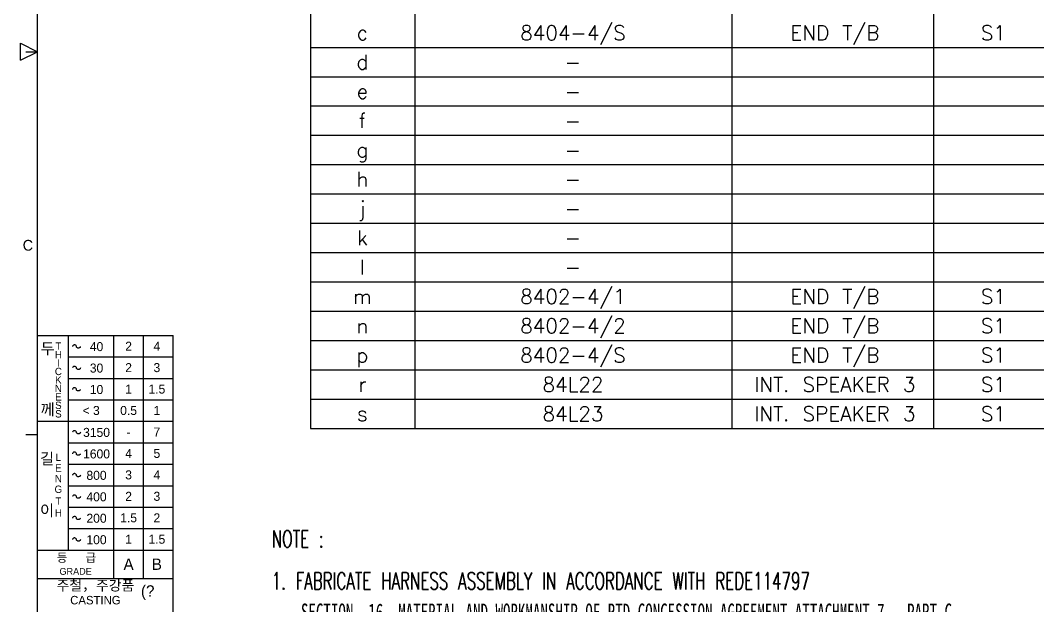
# Model space of a CAD drawing. Header units: millimetres. Extents: x 1063 to 1621, y 404 to 836.
# Drawn here: x 1072.2 to 1252.1, y 522.3 to 625.8 of the extents above; entities that cross this region are included whole.
import ezdxf
from ezdxf.enums import TextEntityAlignment as Align

# ---------------------------------------------------------------- set-up
doc = ezdxf.new("R2010")
doc.units = ezdxf.units.MM
doc.linetypes.add('DASHED', pattern=[0.75, 0.5, -0.25])
doc.layers.add('현배선도', color=7, linetype='Continuous')
doc.styles.add('ROMANS', font='txt', dxfattribs={"height": 0.2})
doc.styles.get("Standard").update_dxf_attribs({"font": 'txt.shx', "bigfont": 'whgtxt.shx'})

msp = doc.modelspace()

# ---------------------------------------------------------------- linework, layer by layer
at = {"color": 5, "linetype": 'Continuous'}
for p, q in [((1075.26, 417.09), (1075.26, 823.49)), ((1075.26, 570.09), (1099.26, 570.09)), ((1099.26, 417.09), (1099.26, 570.09))]:
    msp.add_line(p, q, dxfattribs=at)
for p, q in [((1123.54, 641.78), (1123.54, 553.66)), ((1142.01, 641.78), (1142.01, 553.66)), ((1198.06, 641.78), (1198.06, 553.66)), ((1233.7, 641.78), (1233.7, 553.66)), ((1123.54, 621.05), (1280.36, 621.05)), ((1123.54, 615.86), (1280.36, 615.86)), ((1123.54, 610.68), (1280.36, 610.68)), ((1123.54, 605.5), (1280.36, 605.5)), ((1123.54, 600.31), (1280.36, 600.31)), ((1123.54, 595.13), (1280.36, 595.13)), ((1123.54, 589.94), (1280.36, 589.94)), ((1123.54, 584.76), (1280.36, 584.76)), ((1123.54, 579.58), (1280.36, 579.58)), ((1123.54, 574.39), (1280.36, 574.39)), ((1123.54, 569.21), (1280.36, 569.21)), ((1123.54, 564.02), (1280.36, 564.02)), ((1123.54, 558.84), (1280.36, 558.84)), ((1123.54, 553.66), (1280.36, 553.66))]:
    msp.add_line(p, q)
at = {"color": 2, "linetype": 'Continuous'}
for p, q in [((1072.24, 621.81), (1075.26, 620.29)), ((1072.24, 618.77), (1072.24, 621.81)), ((1072.24, 618.77), (1075.26, 620.29))]:
    msp.add_line(p, q, dxfattribs=at)
at = {"color": 6, "linetype": 'Continuous'}
for p, q in [((1073.21, 620.29), (1075.26, 620.29)), ((1080.76, 532.14), (1080.76, 570.09)), ((1088.76, 527.11), (1088.76, 570.09)), ((1094.01, 527.11), (1094.01, 570.09)), ((1080.76, 566.29), (1099.26, 566.29)), ((1080.76, 562.5), (1099.26, 562.5)), ((1080.76, 558.7), (1099.26, 558.7)), ((1075.26, 554.91), (1099.26, 554.91)), ((1073.21, 552.56), (1075.26, 552.56)), ((1080.76, 551.11), (1099.26, 551.11)), ((1080.76, 547.32), (1099.26, 547.32)), ((1080.76, 543.52), (1099.26, 543.52)), ((1080.76, 539.73), (1099.26, 539.73)), ((1080.76, 535.93), (1099.26, 535.93)), ((1075.26, 532.14), (1099.26, 532.14)), ((1075.26, 527.11), (1099.26, 527.11))]:
    msp.add_line(p, q, dxfattribs=at)
at = {"color": 4, "linetype": 'Continuous'}
for points in [[(1082.86, 568.15), (1082.84, 568.06), (1082.8, 567.99), (1082.72, 567.93), (1082.63, 567.89), (1082.53, 567.87), (1082.43, 567.87), (1082.33, 567.9), (1082.25, 567.96), (1082.19, 568.03), (1082.16, 568.11), (1082.15, 568.19), (1082.12, 568.28), (1082.05, 568.35), (1081.96, 568.4), (1081.86, 568.42), (1081.75, 568.42), (1081.64, 568.39), (1081.56, 568.34), (1081.49, 568.27), (1081.46, 568.19), (1081.46, 568.18), (1081.46, 568.18), (1081.46, 568.17), (1081.46, 568.17), (1081.46, 568.17), (1081.46, 568.16), (1081.46, 568.16), (1081.46, 568.15), (1081.46, 568.15), (1081.46, 568.15)], [(1082.86, 564.35), (1082.84, 564.27), (1082.8, 564.19), (1082.72, 564.13), (1082.63, 564.09), (1082.53, 564.07), (1082.43, 564.08), (1082.33, 564.11), (1082.25, 564.16), (1082.19, 564.23), (1082.16, 564.31), (1082.15, 564.4), (1082.12, 564.48), (1082.05, 564.55), (1081.96, 564.6), (1081.86, 564.63), (1081.75, 564.63), (1081.64, 564.6), (1081.56, 564.55), (1081.49, 564.47), (1081.46, 564.39), (1081.46, 564.39), (1081.46, 564.38), (1081.46, 564.38), (1081.46, 564.37), (1081.46, 564.37), (1081.46, 564.37), (1081.46, 564.36), (1081.46, 564.36), (1081.46, 564.35), (1081.46, 564.35)], [(1082.86, 560.56), (1082.84, 560.47), (1082.8, 560.4), (1082.72, 560.34), (1082.63, 560.3), (1082.53, 560.28), (1082.43, 560.28), (1082.33, 560.31), (1082.25, 560.37), (1082.19, 560.44), (1082.16, 560.52), (1082.15, 560.6), (1082.12, 560.69), (1082.05, 560.76), (1081.96, 560.81), (1081.86, 560.83), (1081.75, 560.83), (1081.64, 560.8), (1081.56, 560.75), (1081.49, 560.68), (1081.46, 560.6), (1081.46, 560.59), (1081.46, 560.59), (1081.46, 560.58), (1081.46, 560.58), (1081.46, 560.58), (1081.46, 560.57), (1081.46, 560.57), (1081.46, 560.56), (1081.46, 560.56), (1081.46, 560.56)], [(1082.86, 552.97), (1082.84, 552.88), (1082.8, 552.81), (1082.72, 552.75), (1082.63, 552.71), (1082.53, 552.69), (1082.43, 552.69), (1082.33, 552.72), (1082.25, 552.78), (1082.19, 552.85), (1082.16, 552.93), (1082.15, 553.01), (1082.12, 553.1), (1082.05, 553.17), (1081.96, 553.22), (1081.86, 553.24), (1081.75, 553.24), (1081.64, 553.21), (1081.56, 553.16), (1081.49, 553.09), (1081.46, 553.01), (1081.46, 553), (1081.46, 553), (1081.46, 552.99), (1081.46, 552.99), (1081.46, 552.99), (1081.46, 552.98), (1081.46, 552.98), (1081.46, 552.97), (1081.46, 552.97), (1081.46, 552.97)], [(1082.86, 549.17), (1082.84, 549.09), (1082.8, 549.01), (1082.72, 548.95), (1082.63, 548.91), (1082.53, 548.89), (1082.43, 548.9), (1082.33, 548.93), (1082.25, 548.98), (1082.19, 549.05), (1082.16, 549.13), (1082.15, 549.22), (1082.12, 549.3), (1082.05, 549.37), (1081.96, 549.42), (1081.86, 549.45), (1081.75, 549.45), (1081.64, 549.42), (1081.56, 549.37), (1081.49, 549.29), (1081.46, 549.21), (1081.46, 549.21), (1081.46, 549.2), (1081.46, 549.2), (1081.46, 549.19), (1081.46, 549.19), (1081.46, 549.19), (1081.46, 549.18), (1081.46, 549.18), (1081.46, 549.17), (1081.46, 549.17)], [(1082.86, 545.38), (1082.84, 545.29), (1082.8, 545.22), (1082.72, 545.16), (1082.63, 545.12), (1082.53, 545.1), (1082.43, 545.1), (1082.33, 545.13), (1082.25, 545.19), (1082.19, 545.26), (1082.16, 545.34), (1082.15, 545.42), (1082.12, 545.51), (1082.05, 545.58), (1081.96, 545.63), (1081.86, 545.65), (1081.75, 545.65), (1081.64, 545.62), (1081.56, 545.57), (1081.49, 545.5), (1081.46, 545.42), (1081.46, 545.41), (1081.46, 545.41), (1081.46, 545.4), (1081.46, 545.4), (1081.46, 545.4), (1081.46, 545.39), (1081.46, 545.39), (1081.46, 545.38), (1081.46, 545.38), (1081.46, 545.38)], [(1082.86, 541.58), (1082.84, 541.5), (1082.8, 541.42), (1082.72, 541.36), (1082.63, 541.32), (1082.53, 541.3), (1082.43, 541.31), (1082.33, 541.34), (1082.25, 541.39), (1082.19, 541.46), (1082.16, 541.54), (1082.15, 541.63), (1082.12, 541.71), (1082.05, 541.78), (1081.96, 541.83), (1081.86, 541.86), (1081.75, 541.86), (1081.64, 541.83), (1081.56, 541.78), (1081.49, 541.7), (1081.46, 541.62), (1081.46, 541.62), (1081.46, 541.61), (1081.46, 541.61), (1081.46, 541.6), (1081.46, 541.6), (1081.46, 541.6), (1081.46, 541.59), (1081.46, 541.59), (1081.46, 541.58), (1081.46, 541.58)], [(1082.86, 537.79), (1082.84, 537.7), (1082.8, 537.63), (1082.72, 537.57), (1082.63, 537.53), (1082.53, 537.51), (1082.43, 537.51), (1082.33, 537.54), (1082.25, 537.6), (1082.19, 537.67), (1082.16, 537.75), (1082.15, 537.83), (1082.12, 537.92), (1082.05, 537.99), (1081.96, 538.04), (1081.86, 538.06), (1081.75, 538.06), (1081.64, 538.03), (1081.56, 537.98), (1081.49, 537.91), (1081.46, 537.83), (1081.46, 537.82), (1081.46, 537.82), (1081.46, 537.81), (1081.46, 537.81), (1081.46, 537.81), (1081.46, 537.8), (1081.46, 537.8), (1081.46, 537.79), (1081.46, 537.79), (1081.46, 537.79)], [(1082.86, 533.99), (1082.84, 533.91), (1082.8, 533.83), (1082.72, 533.77), (1082.63, 533.73), (1082.53, 533.71), (1082.43, 533.72), (1082.33, 533.75), (1082.25, 533.8), (1082.19, 533.87), (1082.16, 533.95), (1082.15, 534.04), (1082.12, 534.12), (1082.05, 534.19), (1081.96, 534.24), (1081.86, 534.27), (1081.75, 534.27), (1081.64, 534.24), (1081.56, 534.19), (1081.49, 534.11), (1081.46, 534.03), (1081.46, 534.03), (1081.46, 534.02), (1081.46, 534.02), (1081.46, 534.01), (1081.46, 534.01), (1081.46, 534.01), (1081.46, 534), (1081.46, 534), (1081.46, 533.99), (1081.46, 533.99)]]:
    msp.add_lwpolyline(points, dxfattribs=at)

# ---------------------------------------------------------------- texts
for s, height, p in [('8404-4/S', 2.592, (1169.96, 623.64)), ('END T/B', 2.592, (1216.27, 623.64)), ('S1', 2.592, (1244.3, 623.64)), ('c', 2.59, (1132.71, 623.64)), ('d', 2.59, (1132.71, 618.46)), ('-', 2.59, (1169.96, 618.46)), ('e', 2.59, (1132.71, 613.27)), ('-', 2.59, (1169.96, 613.27)), ('f', 2.59, (1132.71, 608.09)), ('-', 2.59, (1169.96, 608.09)), ('g', 2.59, (1132.71, 602.9)), ('-', 2.59, (1169.96, 602.9)), ('h', 2.59, (1132.71, 597.72)), ('-', 2.59, (1169.96, 597.72)), ('j', 2.59, (1132.71, 592.54)), ('-', 2.59, (1169.96, 592.54)), ('k', 2.59, (1132.71, 587.35)), ('-', 2.59, (1169.96, 587.35)), ('l', 2.59, (1132.71, 582.17)), ('-', 2.59, (1169.96, 582.17)), ('8402-4/1', 2.592, (1169.96, 576.98)), ('END T/B', 2.592, (1216.27, 576.98)), ('S1', 2.592, (1244.3, 576.98)), ('m', 2.59, (1132.71, 576.98)), ('n', 2.59, (1132.71, 571.8)), ('8402-4/2', 2.592, (1169.96, 571.8)), ('END T/B', 2.592, (1216.27, 571.8)), ('S1', 2.592, (1244.3, 571.8)), ('p', 2.59, (1132.71, 566.62)), ('8402-4/S', 2.592, (1169.96, 566.62)), ('END T/B', 2.592, (1216.27, 566.62)), ('S1', 2.592, (1244.3, 566.62)), ('r', 2.59, (1132.71, 561.43)), ('84L22', 2.592, (1169.96, 561.43)), ('INT. SPEAKER 3', 2.592, (1216.27, 561.43)), ('S1', 2.592, (1244.3, 561.43)), ('s', 2.59, (1132.71, 556.25)), ('84L23', 2.592, (1169.96, 556.25)), ('INT. SPEAKER 3', 2.592, (1216.27, 556.25)), ('S1', 2.592, (1244.3, 556.25))]:
    msp.add_text(s, height=height).set_placement(p, align=Align.MIDDLE_CENTER)
at = {"color": 7, "width": 0.65}
for s, p in [('NOTE : ', (1116.7, 534.11)), ('1. FABRICATE HARNESS ASSEMBLY IN ACCORDANCE WITH REDE114797', (1116.7, 526.67))]:
    msp.add_text(s, height=3, dxfattribs=at).set_placement(p, align=Align.MIDDLE_LEFT)
at = {"color": 4, "attachment_point": 5, "style": 'ROMANS'}
for s, insert, char_height in [('{\\fﾱﾼﾸﾲￃﾼ|b0|i0|c129|p49;C }', (1073.57, 586.03), 1.9), ('{\\fﾱﾼﾸﾲￃﾼ|b0|i0|c129|p49;두 }', (1077.06, 567.69), 2), ('{\\fﾱﾼﾸﾲￃﾼ|b0|i0|c129|p49;T }', (1078.96, 568.22), 1.3), ('{\\fﾱﾼﾸﾲￃﾼ|b0|i0|c129|p49;40 }', (1085.71, 568.11), 1.6), ('{\\fﾱﾼﾸﾲￃﾼ|b0|i0|c129|p49;2 }', (1091.38, 568.19), 1.6), ('{\\fﾱﾼﾸﾲￃﾼ|b0|i0|c129|p49;4 }', (1096.38, 568.19), 1.6), ('{\\fﾱﾼﾸﾲￃﾼ|b0|i0|c129|p49;H }', (1078.96, 566.72), 1.3), ('{\\fﾱﾼﾸﾲￃﾼ|b0|i0|c129|p49;I }', (1078.96, 565.22), 1.3), ('{\\fﾱﾼﾸﾲￃﾼ|b0|i0|c129|p49;30 }', (1085.71, 564.31), 1.6), ('{\\fﾱﾼﾸﾲￃﾼ|b0|i0|c129|p49;2 }', (1091.38, 564.4), 1.6), ('{\\fﾱﾼﾸﾲￃﾼ|b0|i0|c129|p49;3 }', (1096.38, 564.4), 1.6), ('{\\fﾱﾼﾸﾲￃﾼ|b0|i0|c129|p49;C }', (1078.96, 563.72), 1.3), ('{\\fﾱﾼﾸﾲￃﾼ|b0|i0|c129|p49;N }', (1078.96, 560.72), 1.3), ('{\\fﾱﾼﾸﾲￃﾼ|b0|i0|c129|p49;K }', (1078.96, 562.22), 1.3), ('{\\fﾱﾼﾸﾲￃﾼ|b0|i0|c129|p49;10 }', (1085.71, 560.52), 1.6), ('{\\fﾱﾼﾸﾲￃﾼ|b0|i0|c129|p49;1 }', (1091.38, 560.6), 1.6), ('{\\fﾱﾼﾸﾲￃﾼ|b0|i0|c129|p49;1.5 }', (1096.38, 560.6), 1.6), ('{\\fﾱﾼﾸﾲￃﾼ|b0|i0|c129|p49;E }', (1078.96, 559.22), 1.3), ('{\\fﾱﾼﾸﾲￃﾼ|b0|i0|c129|p49;께 }', (1077.06, 556.91), 2), ('{\\fﾱﾼﾸﾲￃﾼ|b0|i0|c129|p49;S }', (1078.96, 557.72), 1.3), ('{\\fﾱﾼﾸﾲￃﾼ|b0|i0|c129|p49;S }', (1078.96, 556.22), 1.3), ('{\\fﾱﾼﾸﾲￃﾼ|b0|i0|c129|p49;< 3 }', (1084.76, 556.81), 1.6), ('{\\fﾱﾼﾸﾲￃﾼ|b0|i0|c129|p49;0.5 }', (1091.38, 556.81), 1.6), ('{\\fﾱﾼﾸﾲￃﾼ|b0|i0|c129|p49;1 }', (1096.38, 556.81), 1.6), ('{\\fﾱﾼﾸﾲￃﾼ|b0|i0|c129|p49;3150 }', (1085.71, 552.93), 1.6), ('{\\fﾱﾼﾸﾲￃﾼ|b0|i0|c129|p49;- }', (1091.38, 553.01), 1.6), ('{\\fﾱﾼﾸﾲￃﾼ|b0|i0|c129|p49;7 }', (1096.38, 553.01), 1.6), ('{\\fﾱﾼﾸﾲￃﾼ|b0|i0|c129|p49;길 }', (1076.96, 548.21), 2), ('{\\fﾱﾼﾸﾲￃﾼ|b0|i0|c129|p49;L }', (1078.96, 548.54), 1.3), ('{\\fﾱﾼﾸﾲￃﾼ|b0|i0|c129|p49;1600 }', (1085.71, 549.13), 1.6), ('{\\fﾱﾼﾸﾲￃﾼ|b0|i0|c129|p49;4 }', (1091.38, 549.22), 1.6), ('{\\fﾱﾼﾸﾲￃﾼ|b0|i0|c129|p49;5 }', (1096.38, 549.22), 1.6), ('{\\fﾱﾼﾸﾲￃﾼ|b0|i0|c129|p49;E }', (1078.96, 546.65), 1.3), ('{\\fﾱﾼﾸﾲￃﾼ|b0|i0|c129|p49;N }', (1078.96, 544.77), 1.3), ('{\\fﾱﾼﾸﾲￃﾼ|b0|i0|c129|p49;800 }', (1085.71, 545.34), 1.6), ('{\\fﾱﾼﾸﾲￃﾼ|b0|i0|c129|p49;3 }', (1091.38, 545.42), 1.6), ('{\\fﾱﾼﾸﾲￃﾼ|b0|i0|c129|p49;4 }', (1096.38, 545.42), 1.6), ('{\\fﾱﾼﾸﾲￃﾼ|b0|i0|c129|p49;G }', (1078.96, 542.88), 1.3), ('{\\fﾱﾼﾸﾲￃﾼ|b0|i0|c129|p49;400 }', (1085.71, 541.54), 1.6), ('{\\fﾱﾼﾸﾲￃﾼ|b0|i0|c129|p49;2 }', (1091.38, 541.63), 1.6), ('{\\fﾱﾼﾸﾲￃﾼ|b0|i0|c129|p49;3 }', (1096.38, 541.63), 1.6), ('{\\fﾱﾼﾸﾲￃﾼ|b0|i0|c129|p49;이 }', (1076.96, 539.04), 2), ('{\\fﾱﾼﾸﾲￃﾼ|b0|i0|c129|p49;T }', (1078.96, 540.79), 1.3), ('{\\fﾱﾼﾸﾲￃﾼ|b0|i0|c129|p49;H }', (1078.96, 538.71), 1.3), ('{\\fﾱﾼﾸﾲￃﾼ|b0|i0|c129|p49;200 }', (1085.71, 537.75), 1.6), ('{\\fﾱﾼﾸﾲￃﾼ|b0|i0|c129|p49;1.5 }', (1091.38, 537.83), 1.6), ('{\\fﾱﾼﾸﾲￃﾼ|b0|i0|c129|p49;2 }', (1096.38, 537.83), 1.6), ('{\\fﾱﾼﾸﾲￃﾼ|b0|i0|c129|p49;100 }', (1085.71, 533.95), 1.6), ('{\\fﾱﾼﾸﾲￃﾼ|b0|i0|c129|p49;1 }', (1091.38, 534.04), 1.6), ('{\\fﾱﾼﾸﾲￃﾼ|b0|i0|c129|p49;1.5 }', (1096.38, 534.04), 1.6), ('{\\fNew Gulim|b0|i0|c129|p18;\\H0.8333x;\\T0.75;등\u3000\u3000급\\fﾱﾼﾸﾲￃﾼ|b0|i0|c129|p49;\\H1.2x;\\T1; }', (1082.01, 530.7), 1.8), ('{\\fﾱﾼﾸﾲￃﾼ|b0|i0|c129|p49;GRADE }', (1082.01, 528.35), 1.2), ('{\\fﾱﾼﾸﾲￃﾼ|b0|i0|c129|p49;A }', (1091.38, 529.63), 2), ('{\\fﾱﾼﾸﾲￃﾼ|b0|i0|c129|p49;B }', (1096.38, 529.63), 2), ('{\\fﾱﾼﾸﾲￃﾼ|b0|i0|c129|p49;주철，주강품 }', (1085.51, 525.74), 1.8), ('{\\fﾱﾼﾸﾲￃﾼ|b0|i0|c129|p49;(? }', (1094.76, 524.6), 2), ('{\\fﾱﾼﾸﾲￃﾼ|b0|i0|c129|p49;CASTING }', (1085.51, 523.26), 1.5)]:
    msp.add_mtext(s, dxfattribs=dict(at, insert=insert, char_height=char_height))
at = {"layer": '현배선도', "color": 0, "linetype": 'DASHED', "ltscale": 0.05, "style": 'ROMANS', "width": 0.65}
msp.add_text('   - SECTION. 16. MATERIAL AND WORKMANSHIP OF RTD CONCESSION AGREEMENT ATTACHMENT 7 . PART C ', height=2.9925, dxfattribs=at).set_placement((1115.24, 521.18), align=Align.MIDDLE_LEFT)

doc.saveas('drawing.dxf')
